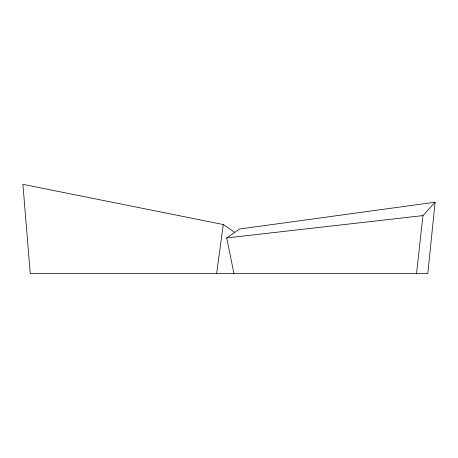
<?xml version="1.0" encoding="UTF-8"?>
<svg xmlns="http://www.w3.org/2000/svg" width="458" height="458" viewBox="0 0 458 458"><rect width="100%" height="100%" fill="white"/><g stroke="black" fill="none" stroke-linecap="round" stroke-linejoin="round"><path stroke-width="0.69" d="M233.986 273.666L226.676 237.931L239.677 229L435.1 202.201L427.812 273.666L30.262 273.666L22.9 184.334L223.281 224.535L234.622 232.303M416.517 273.666L422.952 215.598L435.1 202.201M216.617 273.666L223.281 224.535M226.676 237.931L422.952 215.598"/></g></svg>
